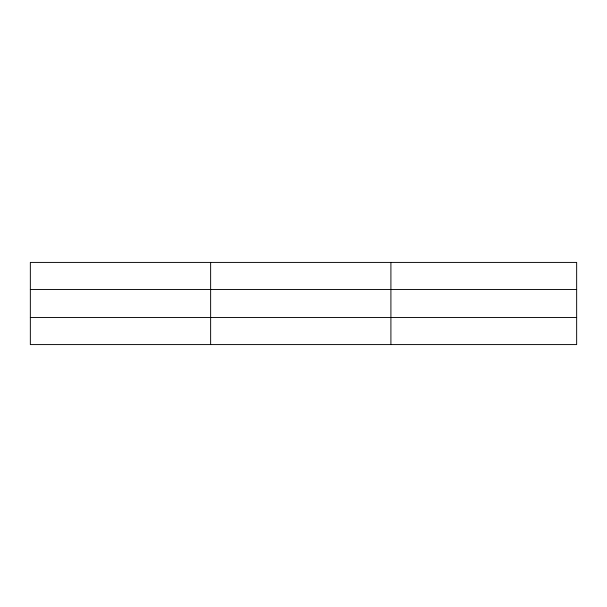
<?xml version="1.0" encoding="UTF-8"?>
<svg xmlns="http://www.w3.org/2000/svg" width="607" height="607" viewBox="0 0 607 607"><rect width="100%" height="100%" fill="white"/><g stroke="black" fill="none" stroke-linecap="round" stroke-linejoin="round"><path stroke-width="0.91" d="M210.629 262.421L210.629 344.579M390.908 262.421L390.908 344.579M576.65 289.531L576.65 262.421L30.35 262.421L30.35 344.579L576.65 344.579L576.65 289.531L30.35 289.531M30.35 317.469L576.65 317.469"/></g></svg>
